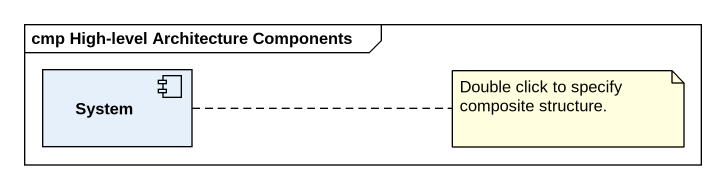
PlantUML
@startuml
mainframe cmp High-level Architecture Components
component System
note right of System : Double click to specify composite structure.
@enduml
